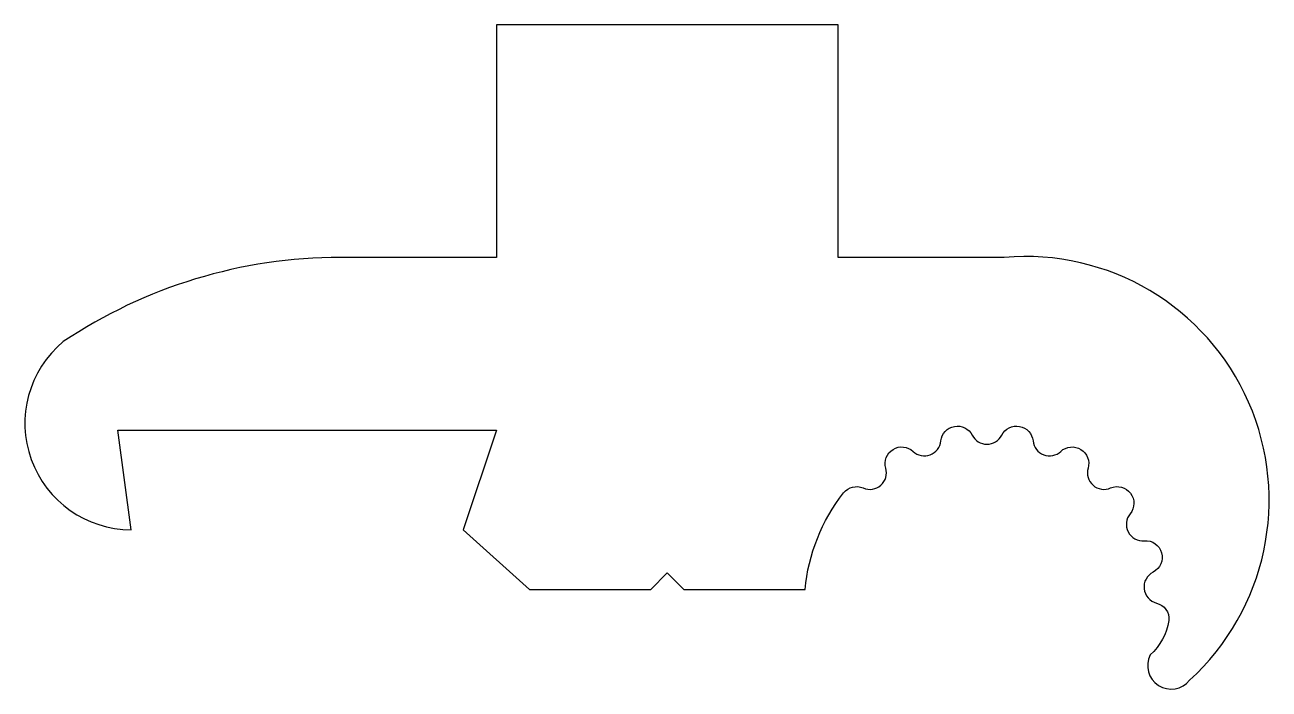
# Model space of a CAD drawing. Extents: x 128.9 to 166.3, y 211.4 to 231.4.
import ezdxf

# ---------------------------------------------------------------- set-up
doc = ezdxf.new("R2010")
doc.units = 0
doc.header["$LTSCALE"] = 15
doc.layers.add('ANA', color=220, linetype='CONTINUOUS')

msp = doc.modelspace()

# ---------------------------------------------------------------- linework, layer by layer
at = {"layer": 'ANA', "color": 0}
msp.add_lwpolyline([(158.274, 219.043, -0.746188), (159.217, 218.868, 0.617829), (160.054, 218.554, -0.760035), (160.874, 218.049, 0.634587), (161.554, 217.451, -0.786429), (162.141, 216.677, 0.660703), (162.568, 215.862, -0.822668), (162.834, 214.918, 0.693337), (162.936, 213.987, -0.365281), (163.312, 213.463, -0.173551), (162.743, 212.424, 0.902448), (163.933, 211.664, 0.717588), (158.352, 224.395), (153.352, 224.395), (153.352, 231.395), (143.052, 231.395), (143.052, 224.394), (138.354, 224.394, 0.148603), (130.008, 221.857, 0.702177), (132.052, 216.195), (131.652, 219.195), (143.052, 219.195), (142.052, 216.195), (144.052, 214.395), (147.702, 214.395), (148.202, 214.895), (148.702, 214.395), (152.352, 214.395, -0.14529), (153.512, 217.303, -0.34054), (154.103, 217.451, 0.634587), (154.783, 218.049, -0.760035), (155.604, 218.554, 0.617829), (156.441, 218.868, -0.746188), (157.384, 219.043, 0.612066)], format="xyb", close=True, dxfattribs=at)

doc.saveas('drawing.dxf')
